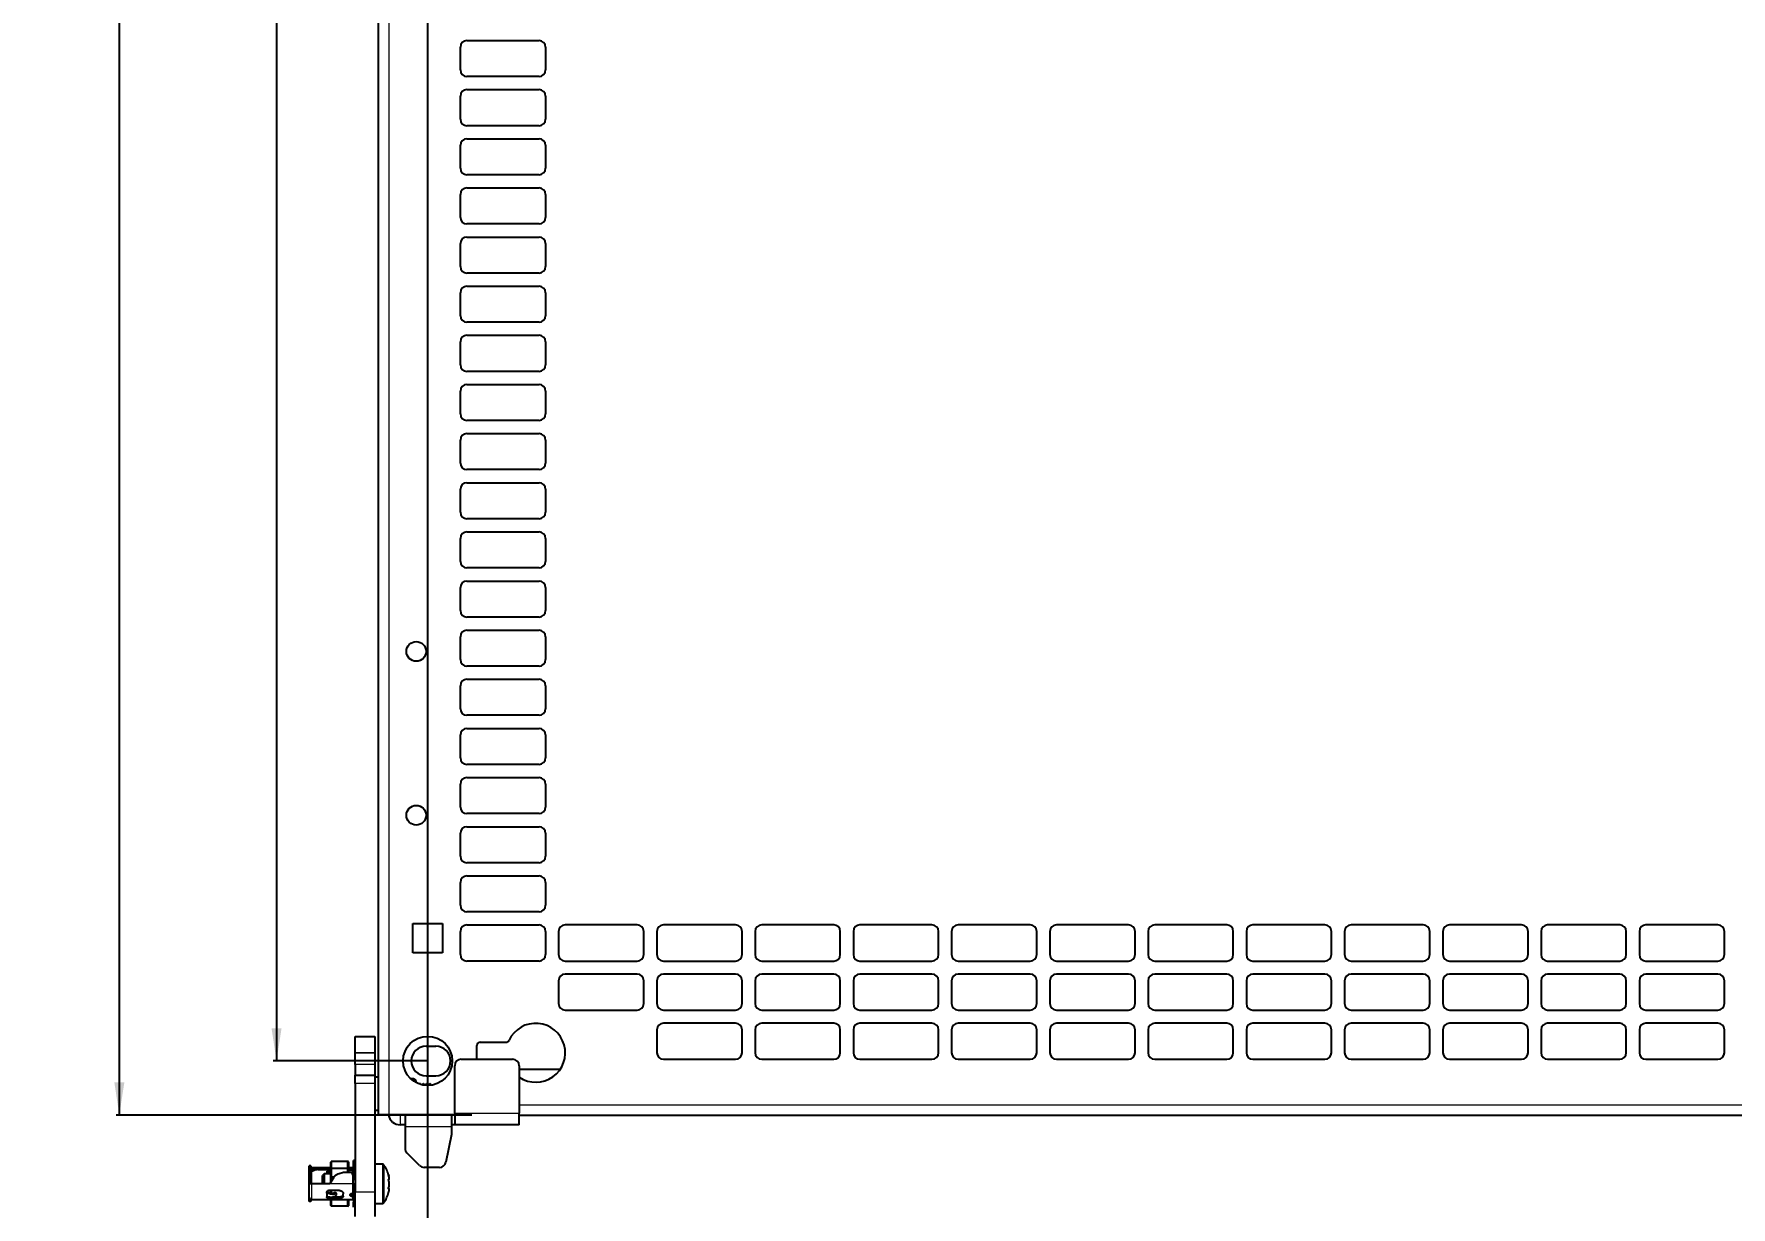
# Model space of a CAD drawing. Header units: millimetres. Extents: x -1052 to 1235, y -90 to 1990.
# Drawn here: x -1052 to -534, y 91 to 449 of the extents above; entities that cross this region are included whole.
import ezdxf

# ---------------------------------------------------------------- set-up
doc = ezdxf.new("R2010")
doc.units = ezdxf.units.MM
doc.layers.add('FORMAT', color=7, linetype='Continuous')
doc.styles.add('SLDTEXTSTYLE0', font='TXT', dxfattribs={"width": 0.75})
doc.dimstyles.new('SLDDIMSTYLE0', dxfattribs={"dimtxt": 20, "dimasz": 10, "dimexe": 0, "dimexo": 0.0625, "dimgap": 5, "dimtad": 2, "dimdec": 1, "dimrnd": 1e-09, "dimzin": 12, "dimdsep": 46, "dimtxsty": 'SLDTEXTSTYLE0', "dimsah": 1, "dimcen": 0.09, "dimadec": 0, "dimazin": 3, "dimtfac": 1, "dimtofl": 0, "dimtmove": 0, "dimatfit": 3, "dimfxl": 0, "dimfrac": 2, "dimtolj": 1, "dimtzin": 12, "dimarcsym": 0})

# ---------------------------------------------------------------- blocks, each defined once
blk = doc.blocks.new('_D')
at = {"layer": 'FORMAT'}
for p, q in [((-918.09, 1802.31), (-1026.73, 1802.31)), ((-1025.73, 1802.31), (-1025.73, 119.29)), ((-918.09, 119.29), (-1026.73, 119.29))]:
    blk.add_line(p, q, dxfattribs=at)
for points in [[(-1025.73, 1802.31), (-1027.26, 1792.31), (-1024.19, 1792.31)], [(-1025.73, 119.29), (-1024.19, 129.29), (-1027.26, 129.29)]]:
    blk.add_solid(points, dxfattribs=at)
at = {"layer": 'FORMAT', "insert": (-1051.51, 931.24), "char_height": 20, "attachment_point": 1, "rotation": 90, "style": 'SLDTEXTSTYLE0'}
blk.add_mtext('1683', dxfattribs=at)
blk = doc.blocks.new('_D_4')
at = {"layer": 'FORMAT'}
for p, q in [((-931.58, 960.79), (-931.58, 61.3)), ((-75.58, 960.79), (-75.58, 61.3)), ((-931.58, 62.3), (-75.58, 62.3))]:
    blk.add_line(p, q, dxfattribs=at)
for points in [[(-931.58, 62.3), (-921.58, 60.76), (-921.58, 63.84)], [(-75.58, 62.3), (-85.58, 63.84), (-85.58, 60.76)]]:
    blk.add_solid(points, dxfattribs=at)
at = {"layer": 'FORMAT', "insert": (-525.74, 88.08), "char_height": 20, "attachment_point": 1, "style": 'SLDTEXTSTYLE0'}
blk.add_mtext('856', dxfattribs=at)
blk = doc.blocks.new('_D_5')
at = {"layer": 'FORMAT'}
for p, q in [((-931.59, 1785.8), (-978.73, 1785.8)), ((-977.73, 1785.8), (-977.73, 135.8)), ((-931.59, 135.8), (-978.73, 135.8))]:
    blk.add_line(p, q, dxfattribs=at)
for points in [[(-977.73, 1785.8), (-979.26, 1775.8), (-976.19, 1775.8)], [(-977.73, 135.8), (-976.19, 145.8), (-979.26, 145.8)]]:
    blk.add_solid(points, dxfattribs=at)
at = {"layer": 'FORMAT', "insert": (-1003.51, 931.24), "char_height": 20, "attachment_point": 1, "rotation": 90, "style": 'SLDTEXTSTYLE0'}
blk.add_mtext('1650', dxfattribs=at)

msp = doc.modelspace()

# ---------------------------------------------------------------- linework, layer by layer
at = {"color": 7, "linetype": 'Continuous', "lineweight": 25}
for p, q in [((-946.58, 119.3), (-946.58, 1802.3)), ((-919.58, 447.3), (-897.58, 447.3)), ((-921.58, 438.3), (-921.58, 445.3)), ((-895.58, 445.3), (-895.58, 438.3)), ((-897.58, 436.3), (-919.58, 436.3)), ((-921.58, 423.3), (-921.58, 430.3)), ((-919.58, 432.3), (-897.58, 432.3)), ((-895.58, 430.3), (-895.58, 423.3)), ((-897.58, 421.3), (-919.58, 421.3)), ((-921.58, 408.3), (-921.58, 415.3)), ((-919.58, 417.3), (-897.58, 417.3)), ((-895.58, 415.3), (-895.58, 408.3)), ((-897.58, 406.3), (-919.58, 406.3)), ((-921.58, 393.3), (-921.58, 400.3)), ((-919.58, 402.3), (-897.58, 402.3)), ((-895.58, 400.3), (-895.58, 393.3)), ((-897.58, 391.3), (-919.58, 391.3)), ((-921.58, 378.3), (-921.58, 385.3)), ((-919.58, 387.3), (-897.58, 387.3)), ((-895.58, 385.3), (-895.58, 378.3)), ((-897.58, 376.3), (-919.58, 376.3)), ((-921.58, 363.3), (-921.58, 370.3)), ((-919.58, 372.3), (-897.58, 372.3)), ((-895.58, 370.3), (-895.58, 363.3)), ((-897.58, 361.3), (-919.58, 361.3)), ((-921.58, 348.3), (-921.58, 355.3)), ((-919.58, 357.3), (-897.58, 357.3)), ((-895.58, 355.3), (-895.58, 348.3)), ((-897.58, 346.3), (-919.58, 346.3)), ((-919.58, 342.3), (-897.58, 342.3)), ((-921.58, 333.3), (-921.58, 340.3)), ((-895.58, 340.3), (-895.58, 333.3)), ((-897.58, 331.3), (-919.58, 331.3)), ((-919.58, 327.3), (-897.58, 327.3)), ((-921.58, 318.3), (-921.58, 325.3)), ((-895.58, 325.3), (-895.58, 318.3)), ((-897.58, 316.3), (-919.58, 316.3)), ((-919.58, 312.3), (-897.58, 312.3)), ((-921.58, 303.3), (-921.58, 310.3)), ((-895.58, 310.3), (-895.58, 303.3)), ((-897.58, 301.3), (-919.58, 301.3)), ((-919.58, 297.3), (-897.58, 297.3)), ((-921.58, 288.3), (-921.58, 295.3)), ((-895.58, 295.3), (-895.58, 288.3)), ((-897.58, 286.3), (-919.58, 286.3)), ((-921.58, 273.3), (-921.58, 280.3)), ((-919.58, 282.3), (-897.58, 282.3)), ((-895.58, 280.3), (-895.58, 273.3)), ((-897.58, 271.3), (-919.58, 271.3)), ((-921.58, 258.3), (-921.58, 265.3)), ((-919.58, 267.3), (-897.58, 267.3)), ((-895.58, 265.3), (-895.58, 258.3)), ((-897.58, 256.3), (-919.58, 256.3)), ((-921.58, 243.3), (-921.58, 250.3)), ((-919.58, 252.3), (-897.58, 252.3)), ((-895.58, 250.3), (-895.58, 243.3)), ((-897.58, 241.3), (-919.58, 241.3)), ((-921.58, 228.3), (-921.58, 235.3)), ((-919.58, 237.3), (-897.58, 237.3)), ((-895.58, 235.3), (-895.58, 228.3)), ((-897.58, 226.3), (-919.58, 226.3)), ((-921.58, 213.3), (-921.58, 220.3)), ((-919.58, 222.3), (-897.58, 222.3)), ((-895.58, 220.3), (-895.58, 213.3)), ((-897.58, 211.3), (-919.58, 211.3)), ((-919.58, 207.3), (-897.58, 207.3)), ((-921.58, 198.3), (-921.58, 205.3)), ((-895.58, 205.3), (-895.58, 198.3)), ((-897.58, 196.3), (-919.58, 196.3)), ((-919.58, 192.3), (-897.58, 192.3)), ((-921.58, 183.3), (-921.58, 190.3)), ((-895.58, 190.3), (-895.58, 183.3)), ((-936.08, 177.8), (-927.08, 177.8)), ((-936.08, 168.8), (-936.08, 177.8)), ((-927.08, 177.8), (-927.08, 168.8)), ((-897.58, 181.3), (-919.58, 181.3)), ((-919.58, 177.3), (-897.58, 177.3)), ((-867.58, 177.3), (-889.58, 177.3)), ((-837.58, 177.3), (-859.58, 177.3)), ((-807.58, 177.3), (-829.58, 177.3)), ((-777.58, 177.3), (-799.58, 177.3)), ((-747.58, 177.3), (-769.58, 177.3)), ((-717.58, 177.3), (-739.58, 177.3)), ((-687.58, 177.3), (-709.58, 177.3)), ((-657.58, 177.3), (-679.58, 177.3)), ((-627.58, 177.3), (-649.58, 177.3)), ((-597.58, 177.3), (-619.58, 177.3)), ((-567.58, 177.3), (-589.58, 177.3)), ((-537.58, 177.3), (-559.58, 177.3)), ((-921.58, 168.3), (-921.58, 175.3)), ((-895.58, 175.3), (-895.58, 168.3)), ((-891.58, 175.3), (-891.58, 168.3)), ((-865.58, 168.3), (-865.58, 175.3)), ((-861.58, 175.3), (-861.58, 168.3)), ((-835.58, 168.3), (-835.58, 175.3)), ((-831.58, 175.3), (-831.58, 168.3)), ((-805.58, 168.3), (-805.58, 175.3)), ((-801.58, 175.3), (-801.58, 168.3)), ((-775.58, 168.3), (-775.58, 175.3)), ((-771.58, 175.3), (-771.58, 168.3)), ((-745.58, 168.3), (-745.58, 175.3)), ((-741.58, 175.3), (-741.58, 168.3)), ((-715.58, 168.3), (-715.58, 175.3)), ((-711.58, 175.3), (-711.58, 168.3)), ((-685.58, 168.3), (-685.58, 175.3)), ((-681.58, 175.3), (-681.58, 168.3)), ((-655.58, 168.3), (-655.58, 175.3)), ((-651.58, 175.3), (-651.58, 168.3)), ((-625.58, 168.3), (-625.58, 175.3)), ((-621.58, 175.3), (-621.58, 168.3)), ((-595.58, 168.3), (-595.58, 175.3)), ((-591.58, 175.3), (-591.58, 168.3)), ((-565.58, 168.3), (-565.58, 175.3)), ((-561.58, 175.3), (-561.58, 168.3)), ((-535.58, 168.3), (-535.58, 175.3)), ((-927.08, 168.8), (-936.08, 168.8)), ((-897.58, 166.3), (-919.58, 166.3)), ((-889.58, 166.3), (-867.58, 166.3)), ((-859.58, 166.3), (-837.58, 166.3)), ((-829.58, 166.3), (-807.58, 166.3)), ((-799.58, 166.3), (-777.58, 166.3)), ((-769.58, 166.3), (-747.58, 166.3)), ((-739.58, 166.3), (-717.58, 166.3)), ((-709.58, 166.3), (-687.58, 166.3)), ((-679.58, 166.3), (-657.58, 166.3)), ((-649.58, 166.3), (-627.58, 166.3)), ((-619.58, 166.3), (-597.58, 166.3)), ((-589.58, 166.3), (-567.58, 166.3)), ((-559.58, 166.3), (-537.58, 166.3)), ((-867.58, 162.3), (-889.58, 162.3)), ((-837.58, 162.3), (-859.58, 162.3)), ((-807.58, 162.3), (-829.58, 162.3)), ((-777.58, 162.3), (-799.58, 162.3)), ((-747.58, 162.3), (-769.58, 162.3)), ((-717.58, 162.3), (-739.58, 162.3)), ((-687.58, 162.3), (-709.58, 162.3)), ((-657.58, 162.3), (-679.58, 162.3)), ((-627.58, 162.3), (-649.58, 162.3)), ((-597.58, 162.3), (-619.58, 162.3)), ((-567.58, 162.3), (-589.58, 162.3)), ((-537.58, 162.3), (-559.58, 162.3)), ((-891.58, 160.3), (-891.58, 153.3)), ((-865.58, 153.3), (-865.58, 160.3)), ((-861.58, 160.3), (-861.58, 153.3)), ((-835.58, 153.3), (-835.58, 160.3)), ((-831.58, 160.3), (-831.58, 153.3)), ((-805.58, 153.3), (-805.58, 160.3)), ((-801.58, 160.3), (-801.58, 153.3)), ((-775.58, 153.3), (-775.58, 160.3)), ((-771.58, 160.3), (-771.58, 153.3)), ((-745.58, 153.3), (-745.58, 160.3)), ((-741.58, 160.3), (-741.58, 153.3)), ((-715.58, 153.3), (-715.58, 160.3)), ((-711.58, 160.3), (-711.58, 153.3)), ((-685.58, 153.3), (-685.58, 160.3)), ((-681.58, 160.3), (-681.58, 153.3)), ((-655.58, 153.3), (-655.58, 160.3)), ((-651.58, 160.3), (-651.58, 153.3)), ((-625.58, 153.3), (-625.58, 160.3)), ((-621.58, 160.3), (-621.58, 153.3)), ((-595.58, 153.3), (-595.58, 160.3)), ((-591.58, 160.3), (-591.58, 153.3)), ((-565.58, 153.3), (-565.58, 160.3)), ((-561.58, 160.3), (-561.58, 153.3)), ((-535.58, 153.3), (-535.58, 160.3)), ((-889.58, 151.3), (-867.58, 151.3)), ((-859.58, 151.3), (-837.58, 151.3)), ((-829.58, 151.3), (-807.58, 151.3)), ((-799.58, 151.3), (-777.58, 151.3)), ((-769.58, 151.3), (-747.58, 151.3)), ((-739.58, 151.3), (-717.58, 151.3)), ((-709.58, 151.3), (-687.58, 151.3)), ((-679.58, 151.3), (-657.58, 151.3)), ((-649.58, 151.3), (-627.58, 151.3)), ((-619.58, 151.3), (-597.58, 151.3)), ((-589.58, 151.3), (-567.58, 151.3)), ((-559.58, 151.3), (-537.58, 151.3)), ((-861.58, 145.3), (-861.58, 138.3)), ((-837.58, 147.3), (-859.58, 147.3)), ((-835.58, 138.3), (-835.58, 145.3)), ((-831.58, 145.3), (-831.58, 138.3)), ((-807.58, 147.3), (-829.58, 147.3)), ((-805.58, 138.3), (-805.58, 145.3)), ((-801.58, 145.3), (-801.58, 138.3)), ((-777.58, 147.3), (-799.58, 147.3)), ((-775.58, 138.3), (-775.58, 145.3)), ((-771.58, 145.3), (-771.58, 138.3)), ((-747.58, 147.3), (-769.58, 147.3)), ((-745.58, 138.3), (-745.58, 145.3)), ((-741.58, 145.3), (-741.58, 138.3)), ((-717.58, 147.3), (-739.58, 147.3)), ((-715.58, 138.3), (-715.58, 145.3)), ((-711.58, 145.3), (-711.58, 138.3)), ((-687.58, 147.3), (-709.58, 147.3)), ((-685.58, 138.3), (-685.58, 145.3)), ((-681.58, 145.3), (-681.58, 138.3)), ((-657.58, 147.3), (-679.58, 147.3)), ((-655.58, 138.3), (-655.58, 145.3)), ((-651.58, 145.3), (-651.58, 138.3)), ((-627.58, 147.3), (-649.58, 147.3)), ((-625.58, 138.3), (-625.58, 145.3)), ((-621.58, 145.3), (-621.58, 138.3)), ((-597.58, 147.3), (-619.58, 147.3)), ((-595.58, 138.3), (-595.58, 145.3)), ((-591.58, 145.3), (-591.58, 138.3)), ((-567.58, 147.3), (-589.58, 147.3)), ((-565.58, 138.3), (-565.58, 145.3)), ((-561.58, 145.3), (-561.58, 138.3)), ((-537.58, 147.3), (-559.58, 147.3)), ((-535.58, 138.3), (-535.58, 145.3)), ((-953.73, 143.3), (-947.73, 143.3)), ((-953.73, 138.3), (-953.73, 143.3)), ((-947.73, 143.3), (-947.73, 138.3)), ((-932.08, 140.3), (-929.08, 140.3)), ((-916.58, 136.3), (-916.58, 140.54)), ((-915.58, 141.54), (-907.63, 141.54)), ((-953.73, 138.3), (-953.73, 138.29)), ((-953.73, 134.76), (-953.73, 138.29)), ((-953.73, 134.76), (-953.73, 131.41)), ((-947.73, 138.3), (-947.73, 138.29)), ((-947.73, 138.29), (-947.73, 134.76)), ((-947.73, 134.76), (-947.73, 131.41)), ((-921.33, 136.3), (-905.63, 136.3)), ((-859.58, 136.3), (-837.58, 136.3)), ((-829.58, 136.3), (-807.58, 136.3)), ((-799.58, 136.3), (-777.58, 136.3)), ((-769.58, 136.3), (-747.58, 136.3)), ((-739.58, 136.3), (-717.58, 136.3)), ((-709.58, 136.3), (-687.58, 136.3)), ((-679.58, 136.3), (-657.58, 136.3)), ((-649.58, 136.3), (-627.58, 136.3)), ((-619.58, 136.3), (-597.58, 136.3)), ((-589.58, 136.3), (-567.58, 136.3)), ((-559.58, 136.3), (-537.58, 136.3)), ((-953.73, 131.41), (-947.73, 131.41)), ((-953.73, 128.91), (-953.73, 131.41)), ((-947.73, 131.41), (-947.73, 128.91)), ((-946.58, 130.8), (-947.73, 130.8)), ((-935.94, 130.3), (-936.67, 130.3)), ((-935.08, 129.8), (-935.94, 130.3)), ((-935.94, 129.7), (-935.94, 130.3)), ((-935.08, 129.16), (-935.08, 129.8)), ((-932.08, 131.3), (-929.08, 131.3)), ((-923.33, 119.9), (-923.33, 134.3)), ((-903.63, 134.3), (-903.63, 119.9)), ((-903.63, 133.29), (-891.09, 133.29)), ((-953.73, 128.91), (-953.73, 95.8)), ((-947.73, 128.91), (-947.73, 95.8)), ((-933.94, 128.8), (-934.01, 128.7)), ((-933.81, 128.8), (-933.94, 128.8)), ((-933.94, 128.68), (-933.94, 128.8)), ((-933.66, 128.59), (-933.81, 128.8)), ((-933.81, 128.64), (-933.81, 128.8)), ((-932.94, 128.8), (-933.17, 128.47)), ((-932.81, 128.8), (-932.94, 128.8)), ((-932.94, 128.42), (-932.94, 128.8)), ((-932.5, 128.35), (-932.81, 128.8)), ((-932.81, 128.4), (-932.81, 128.8)), ((-931.94, 128.8), (-932.27, 128.33)), ((-931.81, 128.8), (-931.94, 128.8)), ((-931.94, 128.31), (-931.94, 128.8)), ((-931.46, 128.3), (-931.81, 128.8)), ((-931.81, 128.3), (-931.81, 128.8)), ((-930.94, 128.8), (-931.29, 128.3)), ((-930.83, 128.8), (-930.94, 128.8)), ((-930.94, 128.32), (-930.94, 128.8)), ((-930.58, 128.55), (-930.83, 128.8)), ((-930.83, 128.34), (-930.83, 128.8)), ((-930.58, 128.37), (-930.58, 128.55)), ((-947.73, 120.8), (-946.58, 120.8)), ((-943.48, 119.3), (-946.58, 119.3)), ((-938.48, 119.3), (-943.48, 119.3)), ((-924.33, 119.3), (-938.48, 119.3)), ((-938.48, 119.3), (-938.48, 115.7)), ((-924.33, 119.3), (-924.33, 115.7)), ((-923.33, 119.3), (-924.33, 119.3)), ((-923.33, 119.9), (-923.33, 116.3)), ((-903.63, 116.3), (-903.63, 119.9)), ((-903.63, 119.29), (-103.03, 119.29)), ((-938.48, 116.3), (-939.98, 116.3)), ((-938.48, 115.7), (-938.48, 109.13)), ((-923.33, 116.3), (-924.33, 116.3)), ((-924.33, 115.7), (-924.33, 113.3)), ((-903.63, 116.3), (-923.33, 116.3)), ((-924.33, 113.3), (-926, 104.91)), ((-967.23, 103.73), (-967.73, 103.73)), ((-967.73, 100.12), (-967.73, 103.73)), ((-967.23, 103.73), (-967.23, 100.12)), ((-961.01, 105.14), (-961.13, 104.91)), ((-961.13, 102.96), (-961.13, 104.91)), ((-961.01, 105.14), (-961.01, 102.99)), ((-955.93, 105.14), (-961.01, 105.14)), ((-955.93, 102.99), (-955.93, 105.14)), ((-955.73, 105.01), (-955.93, 105.14)), ((-955.73, 105.01), (-955.73, 102.98)), ((-953.73, 105.4), (-954.23, 105.4)), ((-954.23, 100.14), (-954.23, 105.4)), ((-945.4, 104.3), (-947.73, 104.3)), ((-934.06, 103.88), (-937.89, 107.71)), ((-967.23, 100.12), (-967.73, 100.12)), ((-967.73, 98.43), (-967.73, 100.12)), ((-967.23, 100.12), (-967.23, 98.43)), ((-965.03, 103.15), (-967.03, 103.15)), ((-966.53, 102.69), (-967.03, 102.69)), ((-967.03, 102.69), (-967.03, 102.24)), ((-967.03, 102.24), (-966.53, 102.24)), ((-966.53, 102.24), (-966.53, 102.69)), ((-965.03, 102.65), (-965.03, 103.15)), ((-961.13, 103.15), (-965.03, 103.15)), ((-965.03, 102.65), (-961.13, 102.65)), ((-963.23, 101.3), (-963.73, 100.8)), ((-963.73, 98.3), (-963.73, 100.8)), ((-961.13, 101.3), (-963.23, 101.3)), ((-963.23, 101.3), (-963.23, 98.3)), ((-962.33, 102), (-962.33, 101.84)), ((-962.33, 101.84), (-961.13, 101.96)), ((-962.33, 101.84), (-962.33, 101.3)), ((-961.83, 102.24), (-961.13, 102.24)), ((-960.27, 100.3), (-961.43, 98.3)), ((-961.01, 102.99), (-961.13, 102.96)), ((-961.13, 100.3), (-961.13, 102.96)), ((-961.01, 100.3), (-961.13, 100.3)), ((-961.13, 98.82), (-961.13, 100.3)), ((-961.01, 102.99), (-961.01, 100.3)), ((-955.93, 102.99), (-961.01, 102.99)), ((-960.27, 100.3), (-961.01, 100.3)), ((-961.01, 100.3), (-961.01, 99.02)), ((-957.33, 101.8), (-955.18, 101.8)), ((-955.93, 101.8), (-955.93, 102.99)), ((-955.73, 102.98), (-955.93, 102.99)), ((-954.43, 103.15), (-955.73, 103.15)), ((-955.73, 102.98), (-955.73, 101.8)), ((-955.73, 102.65), (-954.43, 102.65)), ((-954.53, 102.45), (-955.73, 102.45)), ((-954.53, 102.45), (-954.53, 101.42)), ((-954.53, 101.75), (-954.43, 101.75)), ((-954.23, 101.3), (-954.47, 101.3)), ((-954.43, 101.05), (-954.43, 98.3)), ((-954.23, 99.74), (-954.43, 99.75)), ((-954.23, 100.14), (-953.73, 100.14)), ((-954.23, 99.61), (-954.23, 100.14)), ((-953.73, 99.61), (-954.23, 99.61)), ((-943.33, 100.15), (-943.31, 100.15)), ((-927.96, 103.3), (-932.65, 103.3)), ((-967.23, 98.43), (-967.73, 98.43)), ((-967.73, 98.3), (-967.73, 98.43)), ((-967.03, 98.3), (-967.73, 98.3)), ((-967.73, 94.15), (-967.73, 98.3)), ((-967.73, 92.87), (-967.73, 94.15)), ((-967.23, 98.43), (-967.23, 98.3)), ((-967.23, 93.48), (-967.23, 92.87)), ((-961.43, 98.3), (-967.03, 98.3)), ((-965.03, 93.45), (-967.03, 93.45)), ((-954.43, 93.45), (-965.03, 93.45)), ((-962.33, 95.48), (-962.33, 95.81)), ((-962.33, 95.48), (-962.33, 94.35)), ((-962.33, 94.14), (-962.33, 94.35)), ((-958.53, 96.25), (-961.83, 96.25)), ((-958.53, 93.9), (-961.83, 93.9)), ((-961.13, 95.52), (-961.13, 96.25)), ((-961.13, 91.68), (-961.13, 93.45)), ((-961.01, 96.25), (-961.01, 95.48)), ((-961.01, 93.45), (-961.01, 91.45)), ((-960.24, 94.36), (-958.53, 94.36)), ((-959.44, 95.24), (-959.67, 95.54)), ((-959.4, 95.11), (-959.4, 95.08)), ((-957.33, 94.55), (-957.33, 95.22)), ((-955.93, 91.45), (-955.93, 93.45)), ((-955.73, 93.45), (-955.73, 91.58)), ((-955.23, 94.81), (-955.23, 94.93)), ((-954.68, 95.35), (-954.43, 95.35)), ((-954.68, 94.85), (-954.43, 94.85)), ((-954.68, 94.45), (-954.43, 94.45)), ((-954.53, 95.35), (-954.53, 94.85)), ((-954.53, 95.3), (-954.27, 95.3)), ((-954.23, 98.3), (-954.43, 98.3)), ((-954.23, 93.98), (-954.23, 98.3)), ((-954.23, 98.3), (-953.73, 98.3)), ((-953.73, 93.98), (-954.23, 93.98)), ((-954.23, 93.98), (-954.23, 92.67)), ((-953.73, 88.3), (-953.73, 95.8)), ((-947.73, 95.8), (-947.73, 88.3)), ((-943.37, 96.77), (-943.52, 96.77)), ((-967.23, 92.87), (-967.73, 92.87)), ((-961.13, 91.68), (-961.01, 91.45)), ((-955.93, 91.45), (-961.01, 91.45)), ((-955.93, 91.45), (-955.73, 91.58)), ((-954.23, 91.2), (-954.23, 92.67)), ((-953.73, 92.67), (-954.23, 92.67)), ((-947.73, 92.3), (-945.4, 92.3))]:
    msp.add_line(p, q, dxfattribs=at)
at = {"color": 8, "linetype": 'Continuous', "lineweight": 18}
for p, q in [((-943.48, 1802.3), (-943.48, 119.3)), ((-947.73, 138.3), (-953.73, 138.3)), ((-953.73, 138.29), (-947.73, 138.29)), ((-947.73, 134.76), (-953.73, 134.76)), ((-947.73, 128.91), (-953.73, 128.91)), ((-939.98, 119.3), (-939.98, 116.3)), ((-923.33, 119.9), (-903.63, 119.9)), ((-903.63, 122.39), (-103.03, 122.39)), ((-924.33, 115.7), (-938.48, 115.7)), ((-945.4, 104.3), (-945.4, 98.03)), ((-944.96, 104.07), (-944.96, 98.04)), ((-967.03, 102.24), (-967.03, 98.3)), ((-954.43, 101.75), (-954.43, 102.65)), ((-967.03, 98.3), (-967.03, 93.45)), ((-961.83, 94.36), (-961.83, 93.9)), ((-954.43, 98.3), (-961.43, 98.3)), ((-958.53, 93.9), (-958.53, 94.36)), ((-954.68, 94.85), (-954.68, 94.45)), ((-954.43, 95.35), (-954.43, 98.3)), ((-954.43, 93.45), (-954.43, 94.45)), ((-953.73, 95.8), (-947.73, 95.8)), ((-945.4, 98.03), (-945.4, 92.3)), ((-944.96, 98.04), (-944.96, 92.53))]:
    msp.add_line(p, q, dxfattribs=at)
at = {"color": 7, "linetype": 'Continuous', "lineweight": 25, "flags": 128}
for points in [[(-967.03, 103.15), (-967.16, 103.13), (-967.23, 103.12)], [(-954.23, 102.68), (-954.29, 102.66), (-954.43, 102.65)], [(-954.23, 101.77), (-954.29, 101.76), (-954.43, 101.75)], [(-943.31, 100.2), (-943.42, 100.72), (-943.49, 100.97)], [(-954.53, 95.17), (-954.48, 95.26), (-954.47, 95.3)], [(-954.23, 95.22), (-954.23, 95.25), (-954.24, 95.27), (-954.26, 95.29), (-954.28, 95.31), (-954.31, 95.33), (-954.35, 95.34), (-954.39, 95.34), (-954.43, 95.35)], [(-954.23, 94.82), (-954.29, 94.84), (-954.43, 94.85)], [(-943.5, 95.6), (-943.43, 95.87), (-943.31, 96.38)]]:
    msp.add_lwpolyline(points, dxfattribs=at)
at = {"color": 7, "linetype": 'Continuous', "lineweight": 25}
for centre, radius in [((-935.08, 260.8), 3), ((-935.08, 210.8), 3), ((-931.58, 135.8), 7.5)]:
    msp.add_circle(centre, radius, dxfattribs=at)
for centre, radius, start, end in [((-919.58, 445.3), 2, 90, 180), ((-897.58, 445.3), 2, 0, 90), ((-919.58, 438.3), 2, 180, 270), ((-897.58, 438.3), 2, 270, 0), ((-919.58, 430.3), 2, 90, 180), ((-897.58, 430.3), 2, 0, 90), ((-919.58, 423.3), 2, 180, 270), ((-897.58, 423.3), 2, 270, 0), ((-919.58, 415.3), 2, 90, 180), ((-897.58, 415.3), 2, 0, 90), ((-919.58, 408.3), 2, 180, 270), ((-897.58, 408.3), 2, 270, 0), ((-919.58, 400.3), 2, 90, 180), ((-897.58, 400.3), 2, 0, 90), ((-919.58, 393.3), 2, 180, 270), ((-897.58, 393.3), 2, 270, 0), ((-919.58, 385.3), 2, 90, 180), ((-897.58, 385.3), 2, 0, 90), ((-919.58, 378.3), 2, 180, 270), ((-897.58, 378.3), 2, 270, 0), ((-919.58, 370.3), 2, 90, 180), ((-897.58, 370.3), 2, 0, 90), ((-919.58, 363.3), 2, 180, 270), ((-897.58, 363.3), 2, 270, 0), ((-919.58, 355.3), 2, 90, 180), ((-897.58, 355.3), 2, 0, 90), ((-919.58, 348.3), 2, 180, 270), ((-897.58, 348.3), 2, 270, 0), ((-919.58, 340.3), 2, 90, 180), ((-897.58, 340.3), 2, 0, 90), ((-919.58, 333.3), 2, 180, 270), ((-897.58, 333.3), 2, 270, 0), ((-919.58, 325.3), 2, 90, 180), ((-897.58, 325.3), 2, 0, 90), ((-919.58, 318.3), 2, 180, 270), ((-897.58, 318.3), 2, 270, 0), ((-919.58, 310.3), 2, 90, 180), ((-897.58, 310.3), 2, 0, 90), ((-919.58, 303.3), 2, 180, 270), ((-897.58, 303.3), 2, 270, 0), ((-919.58, 295.3), 2, 90, 180), ((-897.58, 295.3), 2, 0, 90), ((-919.58, 288.3), 2, 180, 270), ((-897.58, 288.3), 2, 270, 0), ((-919.58, 280.3), 2, 90, 180), ((-897.58, 280.3), 2, 0, 90), ((-919.58, 273.3), 2, 180, 270), ((-897.58, 273.3), 2, 270, 0), ((-919.58, 265.3), 2, 90, 180), ((-897.58, 265.3), 2, 0, 90), ((-919.58, 258.3), 2, 180, 270), ((-897.58, 258.3), 2, 270, 0), ((-919.58, 250.3), 2, 90, 180), ((-897.58, 250.3), 2, 0, 90), ((-919.58, 243.3), 2, 180, 270), ((-897.58, 243.3), 2, 270, 0), ((-919.58, 235.3), 2, 90, 180), ((-897.58, 235.3), 2, 0, 90), ((-919.58, 228.3), 2, 180, 270), ((-897.58, 228.3), 2, 270, 0), ((-919.58, 220.3), 2, 90, 180), ((-897.58, 220.3), 2, 0, 90), ((-919.58, 213.3), 2, 180, 270), ((-897.58, 213.3), 2, 270, 0), ((-919.58, 205.3), 2, 90, 180), ((-897.58, 205.3), 2, 0, 90), ((-919.58, 198.3), 2, 180, 270), ((-897.58, 198.3), 2, 270, 0), ((-919.58, 190.3), 2, 90, 180), ((-897.58, 190.3), 2, 0, 90), ((-919.58, 183.3), 2, 180, 270), ((-897.58, 183.3), 2, 270, 0), ((-919.58, 175.3), 2, 90, 180), ((-897.58, 175.3), 2, 0, 90), ((-889.58, 175.3), 2, 90, 180), ((-867.58, 175.3), 2, 0, 90), ((-859.58, 175.3), 2, 90, 180), ((-837.58, 175.3), 2, 0, 90), ((-829.58, 175.3), 2, 90, 180), ((-807.58, 175.3), 2, 0, 90), ((-799.58, 175.3), 2, 90, 180), ((-777.58, 175.3), 2, 0, 90), ((-769.58, 175.3), 2, 90, 180), ((-747.58, 175.3), 2, 0, 90), ((-739.58, 175.3), 2, 90, 180), ((-717.58, 175.3), 2, 0, 90), ((-709.58, 175.3), 2, 90, 180), ((-687.58, 175.3), 2, 0, 90), ((-679.58, 175.3), 2, 90, 180), ((-657.58, 175.3), 2, 0, 90), ((-649.58, 175.3), 2, 90, 180), ((-627.58, 175.3), 2, 0, 90), ((-619.58, 175.3), 2, 90, 180), ((-597.58, 175.3), 2, 0, 90), ((-589.58, 175.3), 2, 90, 180), ((-567.58, 175.3), 2, 0, 90), ((-559.58, 175.3), 2, 90, 180), ((-537.58, 175.3), 2, 0, 90), ((-919.58, 168.3), 2, 180, 270), ((-897.58, 168.3), 2, 270, 0), ((-889.58, 168.3), 2, 180, 270), ((-867.58, 168.3), 2, 270, 0), ((-859.58, 168.3), 2, 180, 270), ((-837.58, 168.3), 2, 270, 0), ((-829.58, 168.3), 2, 180, 270), ((-807.58, 168.3), 2, 270, 0), ((-799.58, 168.3), 2, 180, 270), ((-777.58, 168.3), 2, 270, 0), ((-769.58, 168.3), 2, 180, 270), ((-747.58, 168.3), 2, 270, 0), ((-739.58, 168.3), 2, 180, 270), ((-717.58, 168.3), 2, 270, 0), ((-709.58, 168.3), 2, 180, 270), ((-687.58, 168.3), 2, 270, 0), ((-679.58, 168.3), 2, 180, 270), ((-657.58, 168.3), 2, 270, 0), ((-649.58, 168.3), 2, 180, 270), ((-627.58, 168.3), 2, 270, 0), ((-619.58, 168.3), 2, 180, 270), ((-597.58, 168.3), 2, 270, 0), ((-589.58, 168.3), 2, 180, 270), ((-567.58, 168.3), 2, 270, 0), ((-559.58, 168.3), 2, 180, 270), ((-537.58, 168.3), 2, 270, 0), ((-889.58, 160.3), 2, 90, 180), ((-867.58, 160.3), 2, 0, 90), ((-859.58, 160.3), 2, 90, 180), ((-837.58, 160.3), 2, 0, 90), ((-829.58, 160.3), 2, 90, 180), ((-807.58, 160.3), 2, 0, 90), ((-799.58, 160.3), 2, 90, 180), ((-777.58, 160.3), 2, 0, 90), ((-769.58, 160.3), 2, 90, 180), ((-747.58, 160.3), 2, 0, 90), ((-739.58, 160.3), 2, 90, 180), ((-717.58, 160.3), 2, 0, 90), ((-709.58, 160.3), 2, 90, 180), ((-687.58, 160.3), 2, 0, 90), ((-679.58, 160.3), 2, 90, 180), ((-657.58, 160.3), 2, 0, 90), ((-649.58, 160.3), 2, 90, 180), ((-627.58, 160.3), 2, 0, 90), ((-619.58, 160.3), 2, 90, 180), ((-597.58, 160.3), 2, 0, 90), ((-589.58, 160.3), 2, 90, 180), ((-567.58, 160.3), 2, 0, 90), ((-559.58, 160.3), 2, 90, 180), ((-537.58, 160.3), 2, 0, 90), ((-889.58, 153.3), 2, 180, 270), ((-867.58, 153.3), 2, 270, 0), ((-859.58, 153.3), 2, 180, 270), ((-837.58, 153.3), 2, 270, 0), ((-829.58, 153.3), 2, 180, 270), ((-807.58, 153.3), 2, 270, 0), ((-799.58, 153.3), 2, 180, 270), ((-777.58, 153.3), 2, 270, 0), ((-769.58, 153.3), 2, 180, 270), ((-747.58, 153.3), 2, 270, 0), ((-739.58, 153.3), 2, 180, 270), ((-717.58, 153.3), 2, 270, 0), ((-709.58, 153.3), 2, 180, 270), ((-687.58, 153.3), 2, 270, 0), ((-679.58, 153.3), 2, 180, 270), ((-657.58, 153.3), 2, 270, 0), ((-649.58, 153.3), 2, 180, 270), ((-627.58, 153.3), 2, 270, 0), ((-619.58, 153.3), 2, 180, 270), ((-597.58, 153.3), 2, 270, 0), ((-589.58, 153.3), 2, 180, 270), ((-567.58, 153.3), 2, 270, 0), ((-559.58, 153.3), 2, 180, 270), ((-537.58, 153.3), 2, 270, 0), ((-898.58, 138.29), 9, 235.8673, 154.8493), ((-859.58, 145.3), 2, 90, 180), ((-837.58, 145.3), 2, 0, 90), ((-829.58, 145.3), 2, 90, 180), ((-807.58, 145.3), 2, 0, 90), ((-799.58, 145.3), 2, 90, 180), ((-777.58, 145.3), 2, 0, 90), ((-769.58, 145.3), 2, 90, 180), ((-747.58, 145.3), 2, 0, 90), ((-739.58, 145.3), 2, 90, 180), ((-717.58, 145.3), 2, 0, 90), ((-709.58, 145.3), 2, 90, 180), ((-687.58, 145.3), 2, 0, 90), ((-679.58, 145.3), 2, 90, 180), ((-657.58, 145.3), 2, 0, 90), ((-649.58, 145.3), 2, 90, 180), ((-627.58, 145.3), 2, 0, 90), ((-619.58, 145.3), 2, 90, 180), ((-597.58, 145.3), 2, 0, 90), ((-589.58, 145.3), 2, 90, 180), ((-567.58, 145.3), 2, 0, 90), ((-559.58, 145.3), 2, 90, 180), ((-537.58, 145.3), 2, 0, 90), ((-932.08, 135.8), 4.5, 90, 270), ((-929.08, 135.8), 4.5, 270, 90), ((-915.58, 140.54), 1, 90, 180), ((-907.63, 142.54), 1, 270, 334.8493), ((-921.33, 134.3), 2, 90, 180), ((-905.63, 134.3), 2, 0, 90), ((-859.58, 138.3), 2, 180, 270), ((-837.58, 138.3), 2, 270, 0), ((-829.58, 138.3), 2, 180, 270), ((-807.58, 138.3), 2, 270, 0), ((-799.58, 138.3), 2, 180, 270), ((-777.58, 138.3), 2, 270, 0), ((-769.58, 138.3), 2, 180, 270), ((-747.58, 138.3), 2, 270, 0), ((-739.58, 138.3), 2, 180, 270), ((-717.58, 138.3), 2, 270, 0), ((-709.58, 138.3), 2, 180, 270), ((-687.58, 138.3), 2, 270, 0), ((-679.58, 138.3), 2, 180, 270), ((-657.58, 138.3), 2, 270, 0), ((-649.58, 138.3), 2, 180, 270), ((-627.58, 138.3), 2, 270, 0), ((-619.58, 138.3), 2, 180, 270), ((-597.58, 138.3), 2, 270, 0), ((-589.58, 138.3), 2, 180, 270), ((-567.58, 138.3), 2, 270, 0), ((-559.58, 138.3), 2, 180, 270), ((-537.58, 138.3), 2, 270, 0), ((-939.98, 119.9), 3.6, 189.5941, 270), ((-936.48, 109.13), 2, 180, 225), ((-945.4, 103.76), 0.54, 35.2515, 90), ((-953.13, 98.3), 10, 15.4963, 35.2515), ((-932.65, 105.3), 2, 225, 270), ((-927.96, 105.3), 2, 270, 348.6901), ((-967.03, 102.45), 0.2, 90, 180), ((-957.33, 101.05), 0.75, 90, 105.0484), ((-955.18, 101.05), 0.75, 0, 90), ((-954.43, 103.35), 0.2, 270, 0), ((-954.32, 101.38), 0.0996, 305.5332, 356.0721), ((-967.03, 94.15), 0.7, 180, 270), ((-954.41, 94.27), 0.183, 7.3339, 95.8124), ((-954.43, 93.25), 0.2, 0, 90), ((-953.13, 98.3), 10, 324.7485, 344.3485), ((-945.4, 92.84), 0.54, 270, 324.7485)]:
    msp.add_arc(centre, radius, start, end, dxfattribs=at)
for points, knots in [([(-967.03, 103.15), (-967.03, 103.11), (-967.03, 103.06), (-967.03, 102.8), (-967.03, 102.69)], [0, 0, 0, 0, 0.559866, 1, 1, 1, 1]), ([(-965.03, 103.15), (-965.31, 103.11), (-965.81, 103.06), (-966.31, 102.8), (-966.53, 102.69)], [0, 0, 0, 0, 0.559911, 1, 1, 1, 1]), ([(-965.03, 102.65), (-965.31, 102.62), (-965.81, 102.58), (-966.31, 102.34), (-966.53, 102.24)], [0, 0, 0, 0, 0.559868, 1, 1, 1, 1]), ([(-962.33, 102), (-962.32, 102.03), (-962.31, 102.09), (-962.22, 102.16), (-962.1, 102.21), (-961.96, 102.24), (-961.86, 102.24), (-961.83, 102.24)], [0, 0, 0, 0, 0.214295, 0.42863, 0.64223, 0.856153, 1, 1, 1, 1]), ([(-960.27, 100.3), (-960.1, 100.51), (-959.75, 100.96), (-958.77, 101.43), (-958.01, 101.64), (-957.52, 101.77)], [0, 0, 0, 0, 0.254027, 0.526591, 1, 1, 1, 1]), ([(-954.23, 101.07), (-954.23, 101.06), (-954.23, 101.04), (-954.25, 101.02), (-954.28, 100.99), (-954.36, 100.97), (-954.41, 100.97), (-954.44, 100.96)], [0, 0, 0, 0, 0.187462, 0.362386, 0.517277, 0.750642, 1, 1, 1, 1]), ([(-954.23, 100.01), (-954.23, 100), (-954.23, 99.98), (-954.25, 99.96), (-954.28, 99.94), (-954.35, 99.94), (-954.4, 99.95), (-954.43, 99.95)], [0, 0, 0, 0, 0.195302, 0.377541, 0.538909, 0.761383, 1, 1, 1, 1]), ([(-943.53, 95.5), (-943.52, 95.5), (-943.52, 95.5), (-943.52, 95.53), (-943.47, 95.68), (-943.39, 96), (-943.32, 96.37), (-943.29, 96.64), (-943.32, 96.8), (-943.39, 96.76), (-943.47, 96.73), (-943.51, 96.74), (-943.52, 96.75), (-943.52, 96.77), (-943.53, 96.8), (-943.52, 96.83), (-943.51, 96.89), (-943.46, 97.12), (-943.36, 97.49), (-943.3, 97.98), (-943.3, 98.48), (-943.36, 98.91), (-943.44, 99.23), (-943.5, 99.44), (-943.52, 99.52), (-943.52, 99.56), (-943.53, 99.59), (-943.52, 99.61), (-943.52, 99.64), (-943.47, 99.68), (-943.39, 99.66), (-943.32, 99.7), (-943.29, 99.85), (-943.32, 100.16), (-943.39, 100.56), (-943.47, 100.89), (-943.51, 101.04), (-943.52, 101.08), (-943.53, 101.09), (-943.53, 101.1), (-943.52, 101.09), (-943.51, 101.05), (-943.47, 100.92), (-943.44, 100.79), (-943.42, 100.69)], [0, 0, 0, 0, 0.002669, 0.006422, 0.016822, 0.063309, 0.118617, 0.153644, 0.188957, 0.265945, 0.291246, 0.303925, 0.310299, 0.31305, 0.315831, 0.318218, 0.322425, 0.335452, 0.396277, 0.457638, 0.493644, 0.54503, 0.602606, 0.617005, 0.624239, 0.627149, 0.630093, 0.632606, 0.636406, 0.647212, 0.695726, 0.751897, 0.78647, 0.821241, 0.889001, 0.922439, 0.936242, 0.940574, 0.943357, 0.945726, 0.94809, 0.952284, 0.965237, 1, 1, 1, 1]), ([(-943.31, 100.16), (-943.3, 100.15), (-943.3, 100.15), (-943.31, 100.2), (-943.31, 100.2)], [0, 0, 0, 0, 0.963374, 1, 1, 1, 1]), ([(-962.33, 95.81), (-962.32, 95.85), (-962.31, 95.95), (-962.22, 96.08), (-962.1, 96.19), (-961.96, 96.24), (-961.86, 96.25), (-961.83, 96.25)], [0, 0, 0, 0, 0.214373, 0.428779, 0.642592, 0.856666, 1, 1, 1, 1]), ([(-962.33, 95.77), (-961.9, 95.67), (-961.3, 95.54), (-960.49, 95.43), (-960.2, 95.55), (-960.05, 95.61)], [0, 0, 0, 0, 0.56666, 0.780905, 1, 1, 1, 1]), ([(-962.33, 95.48), (-961.83, 95.37), (-961.16, 95.23), (-960.26, 95.12), (-959.96, 95.24), (-959.8, 95.3)], [0, 0, 0, 0, 0.5876932, 0.7908183, 1, 1, 1, 1]), ([(-962.33, 94.35), (-961.83, 94.29), (-961.16, 94.2), (-960.26, 94.31), (-959.96, 94.48), (-959.8, 94.57)], [0, 0, 0, 0, 0.587693, 0.790818, 1, 1, 1, 1]), ([(-961.83, 93.9), (-961.88, 93.9), (-961.99, 93.91), (-962.14, 93.95), (-962.26, 94), (-962.32, 94.07), (-962.32, 94.12), (-962.33, 94.14)], [0, 0, 0, 0, 0.214445, 0.428893, 0.643239, 0.857188, 1, 1, 1, 1]), ([(-960.05, 95.61), (-960, 95.62), (-959.9, 95.64), (-959.79, 95.63), (-959.74, 95.59), (-959.72, 95.58)], [0, 0, 0, 0, 0.369126, 0.738256, 1, 1, 1, 1]), ([(-959.4, 95.11), (-959.4, 95.14), (-959.41, 95.22), (-959.49, 95.3), (-959.6, 95.33), (-959.71, 95.33), (-959.78, 95.31), (-959.8, 95.3)], [0, 0, 0, 0, 0.225883, 0.451767, 0.67765, 0.903524, 1, 1, 1, 1]), ([(-959.8, 94.57), (-959.75, 94.59), (-959.66, 94.64), (-959.53, 94.76), (-959.44, 94.89), (-959.4, 95), (-959.4, 95.06), (-959.4, 95.08)], [0, 0, 0, 0, 0.225867, 0.451734, 0.677598, 0.903479, 1, 1, 1, 1]), ([(-959.68, 95.53), (-959.69, 95.55), (-959.7, 95.56), (-959.71, 95.58), (-959.72, 95.58)], [0, 0, 0, 0, 0.872289, 1, 1, 1, 1]), ([(-958.53, 96.25), (-958.39, 96.24), (-958.12, 96.21), (-957.76, 96.03), (-957.49, 95.76), (-957.35, 95.48), (-957.33, 95.3), (-957.33, 95.22)], [0, 0, 0, 0, 0.2132377, 0.4264897, 0.6391595, 0.8495978, 1, 1, 1, 1]), ([(-958.53, 94.36), (-958.39, 94.36), (-958.12, 94.37), (-957.76, 94.46), (-957.49, 94.61), (-957.35, 94.81), (-957.33, 94.95), (-957.33, 95.02)], [0, 0, 0, 0, 0.212875, 0.425767, 0.637937, 0.847353, 1, 1, 1, 1]), ([(-957.33, 94.55), (-957.34, 94.46), (-957.36, 94.3), (-957.56, 94.11), (-957.86, 93.98), (-958.2, 93.91), (-958.43, 93.91), (-958.53, 93.9)], [0, 0, 0, 0, 0.212833, 0.42585, 0.635542, 0.846587, 1, 1, 1, 1]), ([(-955.23, 94.93), (-955.22, 94.97), (-955.21, 95.06), (-955.11, 95.19), (-954.97, 95.29), (-954.82, 95.34), (-954.72, 95.34), (-954.68, 95.35)], [0, 0, 0, 0, 0.214305, 0.42865, 0.642279, 0.856223, 1, 1, 1, 1]), ([(-954.68, 94.45), (-954.74, 94.45), (-954.86, 94.46), (-955.03, 94.52), (-955.15, 94.61), (-955.22, 94.71), (-955.22, 94.78), (-955.23, 94.81)], [0, 0, 0, 0, 0.214393, 0.428789, 0.643061, 0.856854, 1, 1, 1, 1]), ([(-955.19, 95.07), (-955.16, 95.04), (-955.11, 94.97), (-954.97, 94.89), (-954.82, 94.85), (-954.72, 94.85), (-954.68, 94.85)], [0, 0, 0, 0, 0.252501, 0.5315678, 0.8111426, 1, 1, 1, 1])]:
    msp.add_open_spline(points, degree=3, knots=knots, dxfattribs=at)
at = {"color": 8, "linetype": 'Continuous', "lineweight": 18}
msp.add_open_spline([(-959.8, 95.3), (-959.84, 95.35), (-959.91, 95.44), (-959.99, 95.54), (-960.04, 95.59), (-960.05, 95.61)], degree=3, knots=[0, 0, 0, 0, 0.502362, 0.815418, 1, 1, 1, 1], dxfattribs=at)

# ---------------------------------------------------------------- dimensions: what is measured, and where the dimension line sits
at = {"layer": 'FORMAT'}
for base, p1, p2, angle, picture, middle in [((-1025.73, 119.29), (-918.08, 1802.31), (-918.08, 119.29), 90, '_D', (-1025.73, 960.8)), ((-977.73, 135.8), (-931.58, 1785.8), (-931.58, 135.8), 90, '_D_5', (-977.73, 960.8)), ((-75.58, 62.3), (-931.58, 960.8), (-75.58, 960.8), 0, '_D_4', (-503.58, 62.3))]:
    dim = msp.add_linear_dim(base=base, p1=p1, p2=p2, angle=angle, dimstyle='SLDDIMSTYLE0', dxfattribs=at)
    dim.commit()
    dim.dimension.update_dxf_attribs({"geometry": picture, "text_midpoint": middle, "dimtype": 160})

doc.saveas('drawing.dxf')
